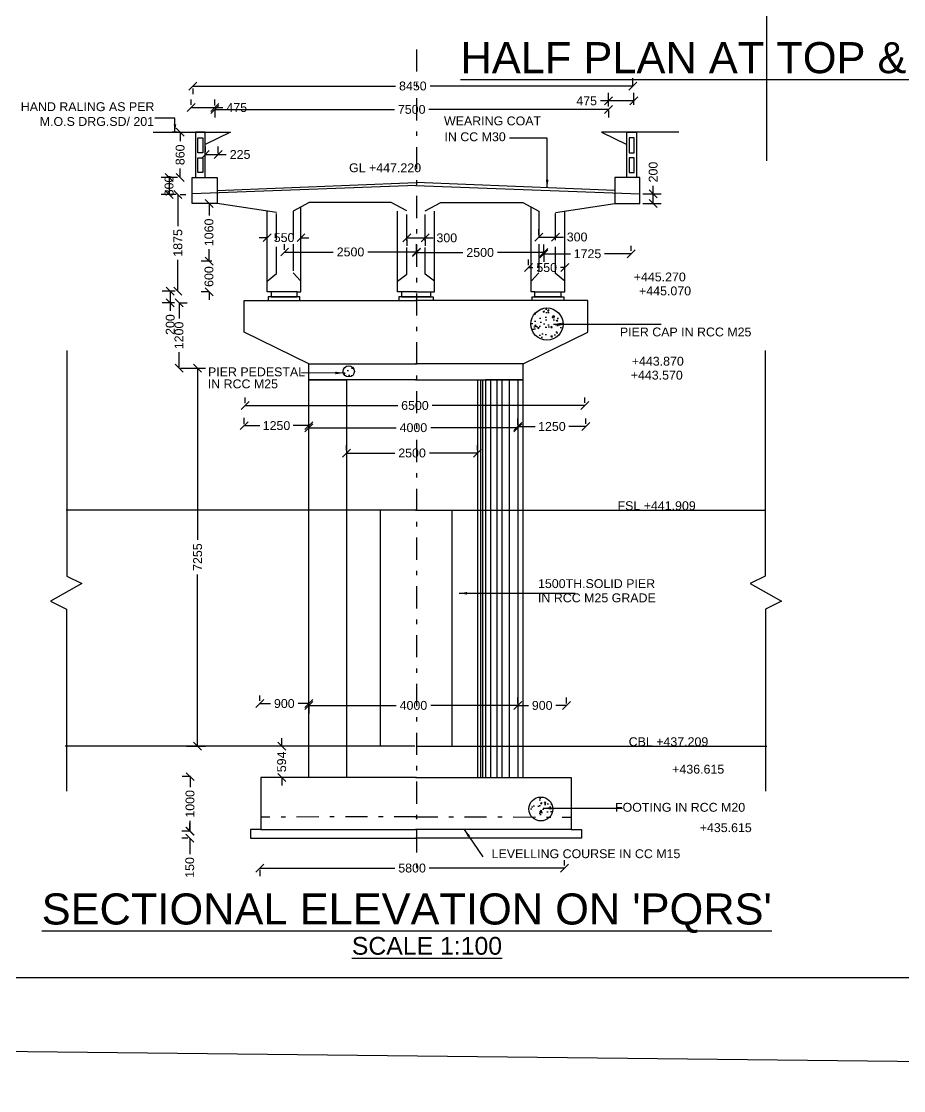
# Model space of a CAD drawing. Header units: metres. Extents: x 244 to 346, y 75 to 149.
# Drawn here: x 264.96 to 284.84, y 75.13 to 99.23 of the extents above; entities that cross this region are included whole.
import ezdxf

# ---------------------------------------------------------------- set-up
doc = ezdxf.new("R2010")
doc.units = ezdxf.units.M
doc.header["$MEASUREMENT"] = 0
doc.linetypes.add('ACAD_ISO02W100', pattern=[15, 12, -3])
doc.linetypes.add('DASHDOT', pattern=[1, 0.5, -0.25, 0, -0.25])
doc.layers.add('DRAWING', color=7, linetype='Continuous')
doc.styles.get("Standard").update_dxf_attribs({"font": 'ARIAL_1.TTF', "height": 0.2})
doc.dimstyles.get("Standard").update_dxf_attribs({"dimtxt": 0.2, "dimasz": 0.18, "dimexe": 0.18, "dimexo": 0.0625, "dimgap": 0.09, "dimtad": 0, "dimdec": 4, "dimzin": 0, "dimdsep": 46, "dimtxsty": 'Standard', "dimblk": 'OBLIQUE', "dimcen": 0.09, "dimclrt": 256, "dimadec": 0, "dimazin": 0, "dimtfac": 1, "dimtdec": 4, "dimtofl": 0, "dimtmove": 0, "dimatfit": 3, "dimfxl": 0, "dimtolj": 1, "dimtzin": 0, "dimarcsym": 0})
picture_1 = doc.add_image_def('image1.jpg', size_in_pixel=(6726, 4650))
pattern_1 = [(50, (0, 0), (0.3586301, -0.03137607), [0.0375, -0.4125]), (355, (0, 0), (-0.06937567, 0.37609607), [0.03, -0.33]), (100.4514, (0.0299, -0.0026), (0.2892547, 0.34471977), [0.0318701, -0.35057106]), (46.1842, (0, 0.1), (0.5336205, -0.0827595), [0.05625, -0.61875]), (96.6356, (0.04447, 0.0931), (0.46733135, 0.4870589), [0.0478051, -0.5258565]), (351.1842, (0, 0.1), (0.467331, 0.4870593), [0.045, -0.495]), (21, (0.05, 0.075), (0.29845353, -0.20130945), [0.0375, -0.4125]), (326, (0.05, 0.075), (0.12165767, 0.362575), [0.03, -0.33]), (71.4514, (0.07487, 0.05822), (0.4201113, 0.16126525), [0.0318701, -0.35057106]), (37.5, (0, 0), (0.00607993, 0.166446927), [0, -0.326, 0, -0.335, 0, -0.33125]), (7.5, (0, 0), (0.13153477, 0.19720586), [0, -0.191, 0, -0.3185, 0, -0.12625]), (327.5, (-0.1115, 0), (0.26691122, -0.011277436), [0, -0.125, 0, -0.39, 0, -0.5175]), (317.5, (-0.1615, 0), (0.29159308, 0.0500525), [0, -0.1625, 0, -0.259, 0, -0.3675])]

# ---------------------------------------------------------------- blocks, each defined once
blk = doc.blocks.new('_Oblique')
at = {"color": 0, "linetype": 'ByBlock', "lineweight": -2}
blk.add_line((-0.5, -0.5), (0.5, 0.5), dxfattribs=at)
blk = doc.blocks.new('*D288')
at = {"layer": 'Defpoints', "color": 0}
for p in [(268.782, 97.289), (269.314, 97.289), (269.314, 97.273)]:
    blk.add_point(p, dxfattribs=at)
at = {"layer": 'DRAWING', "color": 0, "lineweight": -2}
for p, q in [((268.782, 97.351), (268.782, 97.469)), ((269.314, 97.335), (269.314, 97.469)), ((268.782, 97.289), (269.314, 97.289)), ((269.314, 97.289), (269.494, 97.289))]:
    blk.add_line(p, q, dxfattribs=at)
at = {"layer": 'DRAWING', "color": 0, "lineweight": -2, "xscale": 0.18, "yscale": 0.18, "zscale": 0.18, "rotation": 180}
blk.add_blockref('_Oblique', (268.782, 97.289), dxfattribs=at)
at = {"layer": 'DRAWING', "color": 0, "lineweight": -2, "xscale": 0.18, "yscale": 0.18, "zscale": 0.18}
blk.add_blockref('_Oblique', (269.314, 97.289), dxfattribs=at)
at = {"layer": 'DRAWING', "insert": (269.81, 97.289), "char_height": 0.2, "attachment_point": 5}
blk.add_mtext('\\A1;475', dxfattribs=at)
blk = doc.blocks.new('*D289')
at = {"layer": 'Defpoints', "color": 0}
for p in [(269.102, 96.226), (269.393, 96.232), (269.393, 96.192)]:
    blk.add_point(p, dxfattribs=at)
at = {"layer": 'DRAWING', "color": 0, "lineweight": -2}
for p, q in [((269.102, 96.289), (269.102, 96.412)), ((269.393, 96.255), (269.393, 96.412)), ((269.102, 96.232), (269.393, 96.232)), ((269.393, 96.232), (269.573, 96.232))]:
    blk.add_line(p, q, dxfattribs=at)
at = {"layer": 'DRAWING', "color": 0, "lineweight": -2, "xscale": 0.18, "yscale": 0.18, "zscale": 0.18, "rotation": 180}
blk.add_blockref('_Oblique', (269.102, 96.232), dxfattribs=at)
at = {"layer": 'DRAWING', "color": 0, "lineweight": -2, "xscale": 0.18, "yscale": 0.18, "zscale": 0.18}
blk.add_blockref('_Oblique', (269.393, 96.232), dxfattribs=at)
at = {"layer": 'DRAWING', "insert": (269.886, 96.232), "char_height": 0.2, "attachment_point": 5}
blk.add_mtext('\\A1;225', dxfattribs=at)
blk = doc.blocks.new('*D290')
at = {"layer": 'Defpoints', "color": 0}
for p in [(268.822, 97.784), (278.736, 97.776), (278.736, 97.719)]:
    blk.add_point(p, dxfattribs=at)
at = {"layer": 'DRAWING', "color": 0, "lineweight": -2}
for p, q in [((278.736, 97.782), (278.736, 97.956)), ((268.822, 97.776), (273.39, 97.776)), ((268.822, 97.722), (268.822, 97.596)), ((278.736, 97.776), (274.167, 97.776))]:
    blk.add_line(p, q, dxfattribs=at)
at = {"layer": 'DRAWING', "color": 0, "lineweight": -2, "xscale": 0.18, "yscale": 0.18, "zscale": 0.18, "rotation": 180}
blk.add_blockref('_Oblique', (268.822, 97.776), dxfattribs=at)
at = {"layer": 'DRAWING', "color": 0, "lineweight": -2, "xscale": 0.18, "yscale": 0.18, "zscale": 0.18}
blk.add_blockref('_Oblique', (278.736, 97.776), dxfattribs=at)
at = {"layer": 'DRAWING', "insert": (273.779, 97.776), "char_height": 0.2, "attachment_point": 5}
blk.add_mtext('\\A1;8450', dxfattribs=at)
blk = doc.blocks.new('*D291')
at = {"layer": 'Defpoints', "color": 0}
for p in [(269.314, 97.289), (278.192, 97.284), (278.192, 97.248)]:
    blk.add_point(p, dxfattribs=at)
at = {"layer": 'DRAWING', "color": 0, "lineweight": -2}
for p, q in [((269.314, 97.248), (273.365, 97.248)), ((269.314, 97.226), (269.314, 97.068)), ((278.192, 97.248), (274.14, 97.248)), ((278.192, 97.222), (278.192, 97.068))]:
    blk.add_line(p, q, dxfattribs=at)
at = {"layer": 'DRAWING', "color": 0, "lineweight": -2, "xscale": 0.18, "yscale": 0.18, "zscale": 0.18, "rotation": 180}
blk.add_blockref('_Oblique', (269.314, 97.248), dxfattribs=at)
at = {"layer": 'DRAWING', "color": 0, "lineweight": -2, "xscale": 0.18, "yscale": 0.18, "zscale": 0.18}
blk.add_blockref('_Oblique', (278.192, 97.248), dxfattribs=at)
at = {"layer": 'DRAWING', "insert": (273.753, 97.248), "char_height": 0.2, "attachment_point": 5}
blk.add_mtext('\\A1;7500', dxfattribs=at)
blk = doc.blocks.new('*D292')
at = {"layer": 'Defpoints', "color": 0}
for p in [(278.192, 97.44), (278.192, 97.248), (278.756, 97.287)]:
    blk.add_point(p, dxfattribs=at)
at = {"layer": 'DRAWING', "color": 0, "lineweight": -2}
for p, q in [((278.192, 97.311), (278.192, 97.62)), ((278.756, 97.35), (278.756, 97.62)), ((278.192, 97.44), (278.012, 97.44)), ((278.756, 97.44), (278.192, 97.44))]:
    blk.add_line(p, q, dxfattribs=at)
at = {"layer": 'DRAWING', "color": 0, "lineweight": -2, "xscale": 0.18, "yscale": 0.18, "zscale": 0.18, "rotation": 180}
blk.add_blockref('_Oblique', (278.192, 97.44), dxfattribs=at)
at = {"layer": 'DRAWING', "color": 0, "lineweight": -2, "xscale": 0.18, "yscale": 0.18, "zscale": 0.18}
blk.add_blockref('_Oblique', (278.756, 97.44), dxfattribs=at)
at = {"layer": 'DRAWING', "insert": (277.696, 97.44), "char_height": 0.2, "attachment_point": 5}
blk.add_mtext('\\A1;475', dxfattribs=at)
blk = doc.blocks.new('*D293')
at = {"layer": 'Defpoints', "color": 0}
for p in [(278.897, 95.344), (279.196, 95.344), (278.897, 95.131)]:
    blk.add_point(p, dxfattribs=at)
at = {"layer": 'DRAWING', "color": 0, "lineweight": -2}
for p, q in [((279.196, 95.344), (279.196, 95.524)), ((278.959, 95.344), (279.376, 95.344)), ((279.196, 95.131), (279.196, 95.344)), ((278.959, 95.131), (279.376, 95.131))]:
    blk.add_line(p, q, dxfattribs=at)
at = {"layer": 'DRAWING', "color": 0, "lineweight": -2, "xscale": 0.18, "yscale": 0.18, "zscale": 0.18}
for p, rotation in [((279.196, 95.344), 90), ((279.196, 95.131), 270)]:
    blk.add_blockref('_Oblique', p, dxfattribs=dict(at, rotation=rotation))
at = {"layer": 'DRAWING', "insert": (279.196, 95.837), "char_height": 0.2, "attachment_point": 5, "rotation": 90}
blk.add_mtext('\\A1;200', dxfattribs=at)
blk = doc.blocks.new('*D294')
at = {"layer": 'Defpoints', "color": 0}
for p in [(276.615, 94.36), (276.991, 94.372), (276.991, 94.36)]:
    blk.add_point(p, dxfattribs=at)
at = {"layer": 'DRAWING', "color": 0, "lineweight": -2}
for p, q in [((276.615, 94.422), (276.615, 94.552)), ((276.991, 94.422), (276.991, 94.552)), ((276.615, 94.372), (276.991, 94.372)), ((276.991, 94.372), (277.171, 94.372))]:
    blk.add_line(p, q, dxfattribs=at)
at = {"layer": 'DRAWING', "color": 0, "lineweight": -2, "xscale": 0.18, "yscale": 0.18, "zscale": 0.18, "rotation": 180}
blk.add_blockref('_Oblique', (276.615, 94.372), dxfattribs=at)
at = {"layer": 'DRAWING', "color": 0, "lineweight": -2, "xscale": 0.18, "yscale": 0.18, "zscale": 0.18}
blk.add_blockref('_Oblique', (276.991, 94.372), dxfattribs=at)
at = {"layer": 'DRAWING', "insert": (277.481, 94.372), "char_height": 0.2, "attachment_point": 5}
blk.add_mtext('\\A1;300', dxfattribs=at)
blk = doc.blocks.new('*D295')
at = {"layer": 'Defpoints', "color": 0}
for p in [(276.734, 94.036), (278.697, 93.995), (278.697, 93.995)]:
    blk.add_point(p, dxfattribs=at)
at = {"layer": 'DRAWING', "color": 0, "lineweight": -2}
for p, q in [((276.734, 93.995), (277.335, 93.995)), ((278.697, 93.995), (278.095, 93.995)), ((278.697, 94.058), (278.697, 94.175)), ((276.734, 93.973), (276.734, 93.815))]:
    blk.add_line(p, q, dxfattribs=at)
at = {"layer": 'DRAWING', "color": 0, "lineweight": -2, "xscale": 0.18, "yscale": 0.18, "zscale": 0.18, "rotation": 180}
blk.add_blockref('_Oblique', (276.734, 93.995), dxfattribs=at)
at = {"layer": 'DRAWING', "color": 0, "lineweight": -2, "xscale": 0.18, "yscale": 0.18, "zscale": 0.18}
blk.add_blockref('_Oblique', (278.697, 93.995), dxfattribs=at)
at = {"layer": 'DRAWING', "insert": (277.715, 93.995), "char_height": 0.2, "attachment_point": 5}
blk.add_mtext('\\A1;1725', dxfattribs=at)
blk = doc.blocks.new('*D296')
at = {"layer": 'Defpoints', "color": 0}
for p in [(276.385, 93.679), (277.205, 93.683), (277.205, 93.679)]:
    blk.add_point(p, dxfattribs=at)
at = {"layer": 'DRAWING', "color": 0, "lineweight": -2}
for p, q in [((276.385, 93.742), (276.385, 93.863)), ((277.205, 93.742), (277.205, 93.863)), ((276.385, 93.683), (276.485, 93.683)), ((277.205, 93.683), (277.106, 93.683))]:
    blk.add_line(p, q, dxfattribs=at)
at = {"layer": 'DRAWING', "color": 0, "lineweight": -2, "xscale": 0.18, "yscale": 0.18, "zscale": 0.18, "rotation": 180}
blk.add_blockref('_Oblique', (276.385, 93.683), dxfattribs=at)
at = {"layer": 'DRAWING', "color": 0, "lineweight": -2, "xscale": 0.18, "yscale": 0.18, "zscale": 0.18}
blk.add_blockref('_Oblique', (277.205, 93.683), dxfattribs=at)
at = {"layer": 'DRAWING', "insert": (276.795, 93.683), "char_height": 0.2, "attachment_point": 5}
blk.add_mtext('\\A1;550', dxfattribs=at)
blk = doc.blocks.new('*D297')
at = {"layer": 'Defpoints', "color": 0}
for p in [(273.858, 94.024), (273.858, 93.973), (276.734, 93.973)]:
    blk.add_point(p, dxfattribs=at)
at = {"layer": 'DRAWING', "color": 0, "lineweight": -2}
for p, q in [((273.858, 94.036), (273.858, 94.204)), ((273.858, 94.024), (274.906, 94.024)), ((276.734, 94.024), (275.686, 94.024)), ((276.734, 94.036), (276.734, 94.204))]:
    blk.add_line(p, q, dxfattribs=at)
at = {"layer": 'DRAWING', "color": 0, "lineweight": -2, "xscale": 0.18, "yscale": 0.18, "zscale": 0.18, "rotation": 180}
blk.add_blockref('_Oblique', (273.858, 94.024), dxfattribs=at)
at = {"layer": 'DRAWING', "color": 0, "lineweight": -2, "xscale": 0.18, "yscale": 0.18, "zscale": 0.18}
blk.add_blockref('_Oblique', (276.734, 94.024), dxfattribs=at)
at = {"layer": 'DRAWING', "insert": (275.296, 94.024), "char_height": 0.2, "attachment_point": 5}
blk.add_mtext('\\A1;2500', dxfattribs=at)
blk = doc.blocks.new('*D298')
at = {"layer": 'Defpoints', "color": 0}
for p in [(273.647, 94.378), (274.054, 94.378), (274.054, 94.353)]:
    blk.add_point(p, dxfattribs=at)
at = {"layer": 'DRAWING', "color": 0, "lineweight": -2}
for p, q in [((273.647, 94.353), (274.054, 94.353)), ((273.647, 94.316), (273.647, 94.173)), ((274.054, 94.353), (274.234, 94.353)), ((274.054, 94.316), (274.054, 94.173))]:
    blk.add_line(p, q, dxfattribs=at)
at = {"layer": 'DRAWING', "color": 0, "lineweight": -2, "xscale": 0.18, "yscale": 0.18, "zscale": 0.18, "rotation": 180}
blk.add_blockref('_Oblique', (273.647, 94.353), dxfattribs=at)
at = {"layer": 'DRAWING', "color": 0, "lineweight": -2, "xscale": 0.18, "yscale": 0.18, "zscale": 0.18}
blk.add_blockref('_Oblique', (274.054, 94.353), dxfattribs=at)
at = {"layer": 'DRAWING', "insert": (274.544, 94.353), "char_height": 0.2, "attachment_point": 5}
blk.add_mtext('\\A1;300', dxfattribs=at)
blk = doc.blocks.new('*D299')
at = {"layer": 'Defpoints', "color": 0}
for p in [(270.89, 94.035), (270.89, 94.024), (273.858, 94.024)]:
    blk.add_point(p, dxfattribs=at)
at = {"layer": 'DRAWING', "color": 0, "lineweight": -2}
for p, q in [((270.89, 94.087), (270.89, 94.215)), ((270.89, 94.035), (271.984, 94.035)), ((273.858, 94.035), (272.764, 94.035)), ((273.858, 94.087), (273.858, 94.215))]:
    blk.add_line(p, q, dxfattribs=at)
at = {"layer": 'DRAWING', "color": 0, "lineweight": -2, "xscale": 0.18, "yscale": 0.18, "zscale": 0.18, "rotation": 180}
blk.add_blockref('_Oblique', (270.89, 94.035), dxfattribs=at)
at = {"layer": 'DRAWING', "color": 0, "lineweight": -2, "xscale": 0.18, "yscale": 0.18, "zscale": 0.18}
blk.add_blockref('_Oblique', (273.858, 94.035), dxfattribs=at)
at = {"layer": 'DRAWING', "insert": (272.374, 94.035), "char_height": 0.2, "attachment_point": 5}
blk.add_mtext('\\A1;2500', dxfattribs=at)
blk = doc.blocks.new('*D300')
at = {"layer": 'Defpoints', "color": 0}
for p in [(270.495, 94.26), (271.258, 94.358), (271.258, 94.26)]:
    blk.add_point(p, dxfattribs=at)
at = {"layer": 'DRAWING', "color": 0, "lineweight": -2}
for p, q in [((270.495, 94.323), (270.495, 94.538)), ((271.258, 94.323), (271.258, 94.538)), ((270.495, 94.358), (270.315, 94.358)), ((271.258, 94.358), (271.438, 94.358))]:
    blk.add_line(p, q, dxfattribs=at)
at = {"layer": 'DRAWING', "color": 0, "lineweight": -2, "xscale": 0.18, "yscale": 0.18, "zscale": 0.18}
blk.add_blockref('_Oblique', (270.495, 94.358), dxfattribs=at)
at = {"layer": 'DRAWING', "color": 0, "lineweight": -2, "xscale": 0.18, "yscale": 0.18, "zscale": 0.18, "rotation": 180}
blk.add_blockref('_Oblique', (271.258, 94.358), dxfattribs=at)
at = {"layer": 'DRAWING', "insert": (270.877, 94.358), "char_height": 0.2, "attachment_point": 5}
blk.add_mtext('\\A1;550', dxfattribs=at)
blk = doc.blocks.new('*D301')
at = {"layer": 'Defpoints', "color": 0}
for p in [(269.185, 93.826), (269.314, 93.826), (269.252, 93.136)]:
    blk.add_point(p, dxfattribs=at)
at = {"layer": 'DRAWING', "color": 0, "lineweight": -2}
for p, q in [((269.185, 93.826), (269.185, 94.006)), ((269.251, 93.826), (269.005, 93.826)), ((269.189, 93.136), (269.005, 93.136)), ((269.185, 93.136), (269.185, 92.956))]:
    blk.add_line(p, q, dxfattribs=at)
at = {"layer": 'DRAWING', "color": 0, "lineweight": -2, "xscale": 0.18, "yscale": 0.18, "zscale": 0.18}
for p, rotation in [((269.185, 93.826), 270), ((269.185, 93.136), 90)]:
    blk.add_blockref('_Oblique', p, dxfattribs=dict(at, rotation=rotation))
at = {"layer": 'DRAWING', "insert": (269.185, 93.481), "char_height": 0.2, "attachment_point": 5, "rotation": 90}
blk.add_mtext('\\A1;600', dxfattribs=at)
blk = doc.blocks.new('*D302')
at = {"layer": 'Defpoints', "color": 0}
for p in [(269.185, 95.131), (269.241, 95.131), (269.185, 93.826)]:
    blk.add_point(p, dxfattribs=at)
at = {"layer": 'DRAWING', "color": 0, "lineweight": -2}
for p, q in [((269.179, 95.131), (269.005, 95.131)), ((269.185, 95.131), (269.185, 94.857)), ((269.185, 93.826), (269.185, 94.099)), ((269.122, 93.826), (269.005, 93.826))]:
    blk.add_line(p, q, dxfattribs=at)
at = {"layer": 'DRAWING', "color": 0, "lineweight": -2, "xscale": 0.18, "yscale": 0.18, "zscale": 0.18}
for p, rotation in [((269.185, 95.131), 90), ((269.185, 93.826), 270)]:
    blk.add_blockref('_Oblique', p, dxfattribs=dict(at, rotation=rotation))
at = {"layer": 'DRAWING', "insert": (269.185, 94.478), "char_height": 0.2, "attachment_point": 5, "rotation": 90}
blk.add_mtext('\\A1;1060', dxfattribs=at)
blk = doc.blocks.new('*D303')
at = {"layer": 'Defpoints', "color": 0}
for p in [(268.534, 96.734), (268.534, 96.734), (268.534, 95.716)]:
    blk.add_point(p, dxfattribs=at)
at = {"layer": 'DRAWING', "color": 0, "lineweight": -2}
for p, q in [((268.471, 96.734), (268.354, 96.734)), ((268.534, 96.734), (268.534, 96.536)), ((268.534, 95.716), (268.534, 95.914)), ((268.471, 95.716), (268.354, 95.716))]:
    blk.add_line(p, q, dxfattribs=at)
at = {"layer": 'DRAWING', "color": 0, "lineweight": -2, "xscale": 0.18, "yscale": 0.18, "zscale": 0.18}
for p, rotation in [((268.534, 96.734), 90), ((268.534, 95.716), 270)]:
    blk.add_blockref('_Oblique', p, dxfattribs=dict(at, rotation=rotation))
at = {"layer": 'DRAWING', "insert": (268.534, 96.225), "char_height": 0.2, "attachment_point": 5, "rotation": 90}
blk.add_mtext('\\A1;860', dxfattribs=at)
blk = doc.blocks.new('*D304')
at = {"layer": 'Defpoints', "color": 0}
for p in [(268.534, 95.716), (268.285, 95.331), (268.507, 95.331)]:
    blk.add_point(p, dxfattribs=at)
at = {"layer": 'DRAWING', "color": 0, "lineweight": -2}
for p, q in [((268.471, 95.716), (268.105, 95.716)), ((268.285, 95.716), (268.285, 95.331)), ((268.445, 95.331), (268.105, 95.331))]:
    blk.add_line(p, q, dxfattribs=at)
at = {"layer": 'DRAWING', "color": 0, "lineweight": -2, "xscale": 0.18, "yscale": 0.18, "zscale": 0.18}
for p, rotation in [((268.285, 95.716), 90), ((268.285, 95.331), 270)]:
    blk.add_blockref('_Oblique', p, dxfattribs=dict(at, rotation=rotation))
at = {"layer": 'DRAWING', "insert": (268.285, 95.523), "char_height": 0.2, "attachment_point": 5, "rotation": 90}
blk.add_mtext('\\A1;300', dxfattribs=at)
blk = doc.blocks.new('*D305')
at = {"layer": 'Defpoints', "color": 0}
for p in [(268.475, 95.331), (268.483, 93.15), (268.483, 93.15)]:
    blk.add_point(p, dxfattribs=at)
at = {"layer": 'DRAWING', "color": 0, "lineweight": -2}
for p, q in [((268.483, 95.331), (268.483, 94.62)), ((268.537, 95.331), (268.663, 95.331)), ((268.483, 93.15), (268.483, 93.86)), ((268.42, 93.15), (268.303, 93.15))]:
    blk.add_line(p, q, dxfattribs=at)
at = {"layer": 'DRAWING', "color": 0, "lineweight": -2, "xscale": 0.18, "yscale": 0.18, "zscale": 0.18}
for p, rotation in [((268.483, 95.331), 90), ((268.483, 93.15), 270)]:
    blk.add_blockref('_Oblique', p, dxfattribs=dict(at, rotation=rotation))
at = {"layer": 'DRAWING', "insert": (268.483, 94.24), "char_height": 0.2, "attachment_point": 5, "rotation": 90}
blk.add_mtext('\\A1;1875', dxfattribs=at)
blk = doc.blocks.new('*D306')
at = {"layer": 'Defpoints', "color": 0}
for p in [(268.483, 93.15), (268.311, 92.891), (268.467, 92.891)]:
    blk.add_point(p, dxfattribs=at)
at = {"layer": 'DRAWING', "color": 0, "lineweight": -2}
for p, q in [((268.42, 93.15), (268.131, 93.15)), ((268.311, 93.15), (268.311, 92.891)), ((268.405, 92.891), (268.131, 92.891)), ((268.311, 92.891), (268.311, 92.711))]:
    blk.add_line(p, q, dxfattribs=at)
at = {"layer": 'DRAWING', "color": 0, "lineweight": -2, "xscale": 0.18, "yscale": 0.18, "zscale": 0.18}
for p, rotation in [((268.311, 93.15), 90), ((268.311, 92.891), 270)]:
    blk.add_blockref('_Oblique', p, dxfattribs=dict(at, rotation=rotation))
at = {"layer": 'DRAWING', "insert": (268.311, 92.399), "char_height": 0.2, "attachment_point": 5, "rotation": 90}
blk.add_mtext('\\A1;200', dxfattribs=at)
blk = doc.blocks.new('*D307')
at = {"layer": 'Defpoints', "color": 0}
for p in [(268.467, 92.891), (268.476, 91.419), (268.509, 91.419)]:
    blk.add_point(p, dxfattribs=at)
at = {"layer": 'DRAWING', "color": 0, "lineweight": -2}
for p, q in [((268.509, 92.891), (268.509, 92.534)), ((268.53, 92.891), (268.689, 92.891)), ((268.509, 91.419), (268.509, 91.776)), ((268.539, 91.419), (268.689, 91.419))]:
    blk.add_line(p, q, dxfattribs=at)
at = {"layer": 'DRAWING', "color": 0, "lineweight": -2, "xscale": 0.18, "yscale": 0.18, "zscale": 0.18}
for p, rotation in [((268.509, 92.891), 90), ((268.509, 91.419), 270)]:
    blk.add_blockref('_Oblique', p, dxfattribs=dict(at, rotation=rotation))
at = {"layer": 'DRAWING', "insert": (268.509, 92.155), "char_height": 0.2, "attachment_point": 5, "rotation": 90}
blk.add_mtext('\\A1;1200', dxfattribs=at)
blk = doc.blocks.new('*D308')
at = {"layer": 'Defpoints', "color": 0}
for p in [(269.997, 90.566), (277.655, 90.575), (277.655, 90.575)]:
    blk.add_point(p, dxfattribs=at)
at = {"layer": 'DRAWING', "color": 0, "lineweight": -2}
for p, q in [((269.997, 90.629), (269.997, 90.755)), ((277.655, 90.638), (277.655, 90.755)), ((269.997, 90.575), (273.437, 90.575)), ((277.655, 90.575), (274.215, 90.575))]:
    blk.add_line(p, q, dxfattribs=at)
at = {"layer": 'DRAWING', "color": 0, "lineweight": -2, "xscale": 0.18, "yscale": 0.18, "zscale": 0.18, "rotation": 180}
blk.add_blockref('_Oblique', (269.997, 90.575), dxfattribs=at)
at = {"layer": 'DRAWING', "color": 0, "lineweight": -2, "xscale": 0.18, "yscale": 0.18, "zscale": 0.18}
blk.add_blockref('_Oblique', (277.655, 90.575), dxfattribs=at)
at = {"layer": 'DRAWING', "insert": (273.826, 90.575), "char_height": 0.2, "attachment_point": 5}
blk.add_mtext('\\A1;6500', dxfattribs=at)
blk = doc.blocks.new('*D309')
at = {"layer": 'Defpoints', "color": 0}
for p in [(276.147, 90.075), (277.679, 90.102), (277.679, 90.102)]:
    blk.add_point(p, dxfattribs=at)
at = {"layer": 'DRAWING', "color": 0, "lineweight": -2}
for p, q in [((276.147, 90.137), (276.147, 90.282)), ((277.679, 90.165), (277.679, 90.282)), ((276.147, 90.102), (276.534, 90.102)), ((277.679, 90.102), (277.292, 90.102))]:
    blk.add_line(p, q, dxfattribs=at)
at = {"layer": 'DRAWING', "color": 0, "lineweight": -2, "xscale": 0.18, "yscale": 0.18, "zscale": 0.18, "rotation": 180}
blk.add_blockref('_Oblique', (276.147, 90.102), dxfattribs=at)
at = {"layer": 'DRAWING', "color": 0, "lineweight": -2, "xscale": 0.18, "yscale": 0.18, "zscale": 0.18}
blk.add_blockref('_Oblique', (277.679, 90.102), dxfattribs=at)
at = {"layer": 'DRAWING', "insert": (276.913, 90.102), "char_height": 0.2, "attachment_point": 5}
blk.add_mtext('\\A1;1250', dxfattribs=at)
blk = doc.blocks.new('*D310')
at = {"layer": 'Defpoints', "color": 0}
for p in [(271.437, 90.075), (271.437, 90.075), (276.147, 90.075)]:
    blk.add_point(p, dxfattribs=at)
at = {"layer": 'DRAWING', "color": 0, "lineweight": -2}
for p, q in [((271.437, 90.137), (271.437, 90.255)), ((276.147, 90.137), (276.147, 90.255)), ((271.437, 90.075), (273.4, 90.075)), ((276.147, 90.075), (274.184, 90.075))]:
    blk.add_line(p, q, dxfattribs=at)
at = {"layer": 'DRAWING', "color": 0, "lineweight": -2, "xscale": 0.18, "yscale": 0.18, "zscale": 0.18, "rotation": 180}
blk.add_blockref('_Oblique', (271.437, 90.075), dxfattribs=at)
at = {"layer": 'DRAWING', "color": 0, "lineweight": -2, "xscale": 0.18, "yscale": 0.18, "zscale": 0.18}
blk.add_blockref('_Oblique', (276.147, 90.075), dxfattribs=at)
at = {"layer": 'DRAWING', "insert": (273.792, 90.075), "char_height": 0.2, "attachment_point": 5}
blk.add_mtext('\\A1;4000', dxfattribs=at)
blk = doc.blocks.new('*D311')
at = {"layer": 'Defpoints', "color": 0}
for p in [(272.286, 89.504), (275.237, 89.504), (275.237, 89.504)]:
    blk.add_point(p, dxfattribs=at)
at = {"layer": 'DRAWING', "color": 0, "lineweight": -2}
for p, q in [((272.286, 89.566), (272.286, 89.684)), ((275.237, 89.566), (275.237, 89.684)), ((272.286, 89.504), (273.371, 89.504)), ((275.237, 89.504), (274.151, 89.504))]:
    blk.add_line(p, q, dxfattribs=at)
at = {"layer": 'DRAWING', "color": 0, "lineweight": -2, "xscale": 0.18, "yscale": 0.18, "zscale": 0.18, "rotation": 180}
blk.add_blockref('_Oblique', (272.286, 89.504), dxfattribs=at)
at = {"layer": 'DRAWING', "color": 0, "lineweight": -2, "xscale": 0.18, "yscale": 0.18, "zscale": 0.18}
blk.add_blockref('_Oblique', (275.237, 89.504), dxfattribs=at)
at = {"layer": 'DRAWING', "insert": (273.761, 89.504), "char_height": 0.2, "attachment_point": 5}
blk.add_mtext('\\A1;2500', dxfattribs=at)
blk = doc.blocks.new('*D312')
at = {"layer": 'Defpoints', "color": 0}
for p in [(269.975, 90.121), (269.975, 90.094), (271.437, 90.075)]:
    blk.add_point(p, dxfattribs=at)
at = {"layer": 'DRAWING', "color": 0, "lineweight": -2}
for p, q in [((269.975, 90.157), (269.975, 90.301)), ((271.437, 90.137), (271.437, 90.301)), ((269.975, 90.121), (270.327, 90.121)), ((271.437, 90.121), (271.085, 90.121))]:
    blk.add_line(p, q, dxfattribs=at)
at = {"layer": 'DRAWING', "color": 0, "lineweight": -2, "xscale": 0.18, "yscale": 0.18, "zscale": 0.18, "rotation": 180}
blk.add_blockref('_Oblique', (269.975, 90.121), dxfattribs=at)
at = {"layer": 'DRAWING', "color": 0, "lineweight": -2, "xscale": 0.18, "yscale": 0.18, "zscale": 0.18}
blk.add_blockref('_Oblique', (271.437, 90.121), dxfattribs=at)
at = {"layer": 'DRAWING', "insert": (270.706, 90.121), "char_height": 0.2, "attachment_point": 5}
blk.add_mtext('\\A1;1250', dxfattribs=at)
blk = doc.blocks.new('*D313')
at = {"layer": 'Defpoints', "color": 0}
for p in [(268.509, 91.419), (268.618, 82.898), (268.929, 82.898)]:
    blk.add_point(p, dxfattribs=at)
at = {"layer": 'DRAWING', "color": 0, "lineweight": -2}
for p, q in [((268.571, 91.419), (269.109, 91.419)), ((268.929, 91.419), (268.929, 87.547)), ((268.929, 82.898), (268.929, 86.77)), ((268.68, 82.898), (269.109, 82.898))]:
    blk.add_line(p, q, dxfattribs=at)
at = {"layer": 'DRAWING', "color": 0, "lineweight": -2, "xscale": 0.18, "yscale": 0.18, "zscale": 0.18}
for p, rotation in [((268.929, 91.419), 90), ((268.929, 82.898), 270)]:
    blk.add_blockref('_Oblique', p, dxfattribs=dict(at, rotation=rotation))
at = {"layer": 'DRAWING', "insert": (268.929, 87.158), "char_height": 0.2, "attachment_point": 5, "rotation": 90}
blk.add_mtext('\\A1;7255', dxfattribs=at)
blk = doc.blocks.new('*D314')
at = {"layer": 'Defpoints', "color": 0}
for p in [(270.328, 83.857), (271.437, 83.857), (271.437, 83.857)]:
    blk.add_point(p, dxfattribs=at)
at = {"layer": 'DRAWING', "color": 0, "lineweight": -2}
for p, q in [((270.328, 83.919), (270.328, 84.037)), ((271.437, 83.919), (271.437, 84.037)), ((270.328, 83.857), (270.572, 83.857)), ((271.437, 83.857), (271.193, 83.857))]:
    blk.add_line(p, q, dxfattribs=at)
at = {"layer": 'DRAWING', "color": 0, "lineweight": -2, "xscale": 0.18, "yscale": 0.18, "zscale": 0.18, "rotation": 180}
blk.add_blockref('_Oblique', (270.328, 83.857), dxfattribs=at)
at = {"layer": 'DRAWING', "color": 0, "lineweight": -2, "xscale": 0.18, "yscale": 0.18, "zscale": 0.18}
blk.add_blockref('_Oblique', (271.437, 83.857), dxfattribs=at)
at = {"layer": 'DRAWING', "insert": (270.882, 83.857), "char_height": 0.2, "attachment_point": 5}
blk.add_mtext('\\A1;900', dxfattribs=at)
blk = doc.blocks.new('*D315')
at = {"layer": 'Defpoints', "color": 0}
for p in [(271.437, 83.857), (276.147, 83.857), (276.147, 83.815)]:
    blk.add_point(p, dxfattribs=at)
at = {"layer": 'DRAWING', "color": 0, "lineweight": -2}
for p, q in [((271.437, 83.815), (273.4, 83.815)), ((271.437, 83.794), (271.437, 83.635)), ((276.147, 83.815), (274.184, 83.815)), ((276.147, 83.794), (276.147, 83.635))]:
    blk.add_line(p, q, dxfattribs=at)
at = {"layer": 'DRAWING', "color": 0, "lineweight": -2, "xscale": 0.18, "yscale": 0.18, "zscale": 0.18, "rotation": 180}
blk.add_blockref('_Oblique', (271.437, 83.815), dxfattribs=at)
at = {"layer": 'DRAWING', "color": 0, "lineweight": -2, "xscale": 0.18, "yscale": 0.18, "zscale": 0.18}
blk.add_blockref('_Oblique', (276.147, 83.815), dxfattribs=at)
at = {"layer": 'DRAWING', "insert": (273.792, 83.815), "char_height": 0.2, "attachment_point": 5}
blk.add_mtext('\\A1;4000', dxfattribs=at)
blk = doc.blocks.new('*D316')
at = {"layer": 'Defpoints', "color": 0}
for p in [(276.147, 83.794), (277.24, 83.815), (277.24, 83.799)]:
    blk.add_point(p, dxfattribs=at)
at = {"layer": 'DRAWING', "color": 0, "lineweight": -2}
for p, q in [((276.147, 83.857), (276.147, 83.995)), ((277.24, 83.861), (277.24, 83.995)), ((276.147, 83.815), (276.383, 83.815)), ((277.24, 83.815), (277.004, 83.815))]:
    blk.add_line(p, q, dxfattribs=at)
at = {"layer": 'DRAWING', "color": 0, "lineweight": -2, "xscale": 0.18, "yscale": 0.18, "zscale": 0.18, "rotation": 180}
blk.add_blockref('_Oblique', (276.147, 83.815), dxfattribs=at)
at = {"layer": 'DRAWING', "color": 0, "lineweight": -2, "xscale": 0.18, "yscale": 0.18, "zscale": 0.18}
blk.add_blockref('_Oblique', (277.24, 83.815), dxfattribs=at)
at = {"layer": 'DRAWING', "insert": (276.694, 83.815), "char_height": 0.2, "attachment_point": 5}
blk.add_mtext('\\A1;900', dxfattribs=at)
blk = doc.blocks.new('*D317')
at = {"layer": 'Defpoints', "color": 0}
for p in [(270.823, 82.898), (270.823, 82.898), (270.823, 82.19)]:
    blk.add_point(p, dxfattribs=at)
at = {"layer": 'DRAWING', "color": 0, "lineweight": -2}
for p, q in [((270.823, 82.898), (270.823, 83.078)), ((270.761, 82.898), (270.643, 82.898)), ((270.761, 82.19), (270.643, 82.19)), ((270.823, 82.19), (270.823, 82.01))]:
    blk.add_line(p, q, dxfattribs=at)
at = {"layer": 'DRAWING', "color": 0, "lineweight": -2, "xscale": 0.18, "yscale": 0.18, "zscale": 0.18}
for p, rotation in [((270.823, 82.898), 270), ((270.823, 82.19), 90)]:
    blk.add_blockref('_Oblique', p, dxfattribs=dict(at, rotation=rotation))
at = {"layer": 'DRAWING', "insert": (270.823, 82.544), "char_height": 0.2, "attachment_point": 5, "rotation": 90}
blk.add_mtext('\\A1;594', dxfattribs=at)
blk = doc.blocks.new('*D318')
at = {"layer": 'Defpoints', "color": 0}
for p in [(268.833, 82.21), (268.757, 80.984), (268.833, 80.984)]:
    blk.add_point(p, dxfattribs=at)
at = {"layer": 'DRAWING', "color": 0, "lineweight": -2}
for p, q in [((268.77, 82.21), (268.577, 82.21)), ((268.757, 82.21), (268.757, 81.976)), ((268.757, 80.984), (268.757, 81.218)), ((268.77, 80.984), (268.577, 80.984))]:
    blk.add_line(p, q, dxfattribs=at)
at = {"layer": 'DRAWING', "color": 0, "lineweight": -2, "xscale": 0.18, "yscale": 0.18, "zscale": 0.18}
for p, rotation in [((268.757, 82.21), 90), ((268.757, 80.984), 270)]:
    blk.add_blockref('_Oblique', p, dxfattribs=dict(at, rotation=rotation))
at = {"layer": 'DRAWING', "insert": (268.757, 81.597), "char_height": 0.2, "attachment_point": 5, "rotation": 90}
blk.add_mtext('\\A1;1000', dxfattribs=at)
blk = doc.blocks.new('*D319')
at = {"layer": 'Defpoints', "color": 0}
for p in [(268.757, 80.984), (268.751, 80.824), (268.772, 80.824)]:
    blk.add_point(p, dxfattribs=at)
at = {"layer": 'DRAWING', "color": 0, "lineweight": -2}
for p, q in [((268.694, 80.984), (268.571, 80.984)), ((268.751, 80.984), (268.751, 81.164)), ((268.709, 80.824), (268.571, 80.824)), ((268.751, 80.824), (268.751, 80.464))]:
    blk.add_line(p, q, dxfattribs=at)
at = {"layer": 'DRAWING', "color": 0, "lineweight": -2, "xscale": 0.18, "yscale": 0.18, "zscale": 0.18}
for p, rotation in [((268.751, 80.984), 270), ((268.751, 80.824), 90)]:
    blk.add_blockref('_Oblique', p, dxfattribs=dict(at, rotation=rotation))
at = {"layer": 'DRAWING', "insert": (268.751, 80.163), "char_height": 0.2, "attachment_point": 5, "rotation": 90}
blk.add_mtext('\\A1;150', dxfattribs=at)
blk = doc.blocks.new('*D320')
at = {"layer": 'Defpoints', "color": 0}
for p in [(270.329, 80.175), (277.195, 80.149), (277.195, 80.149)]:
    blk.add_point(p, dxfattribs=at)
at = {"layer": 'DRAWING', "color": 0, "lineweight": -2}
for p, q in [((277.195, 80.211), (277.195, 80.329)), ((270.329, 80.149), (273.374, 80.149)), ((270.329, 80.113), (270.329, 79.969)), ((277.195, 80.149), (274.15, 80.149))]:
    blk.add_line(p, q, dxfattribs=at)
at = {"layer": 'DRAWING', "color": 0, "lineweight": -2, "xscale": 0.18, "yscale": 0.18, "zscale": 0.18, "rotation": 180}
blk.add_blockref('_Oblique', (270.329, 80.149), dxfattribs=at)
at = {"layer": 'DRAWING', "color": 0, "lineweight": -2, "xscale": 0.18, "yscale": 0.18, "zscale": 0.18}
blk.add_blockref('_Oblique', (277.195, 80.149), dxfattribs=at)
at = {"layer": 'DRAWING', "insert": (273.762, 80.149), "char_height": 0.2, "attachment_point": 5}
blk.add_mtext('\\A1;5800', dxfattribs=at)

msp = doc.modelspace()

# ---------------------------------------------------------------- hatches: boundary and pattern name
at = {"layer": 'DRAWING'}
h = msp.add_hatch(dxfattribs=at)
h.set_pattern_fill('AR-CONC', color=256, scale=0.05, style=0)
h.set_pattern_definition(pattern_1)
h.paths.add_polyline_path([(276.44004, 92.4112, 1), (277.16473, 92.4112, 1)])
h = msp.add_hatch(dxfattribs=at)
h.set_pattern_fill('AR-CONC', color=256, scale=0.05, style=0)
h.set_pattern_definition(pattern_1)
h.paths.add_polyline_path([(272.4613, 91.34394, 1), (272.20943, 91.34394, 1)])
h = msp.add_hatch(dxfattribs=at)
h.set_pattern_fill('AR-CONC', color=256, scale=0.05, style=0)
h.set_pattern_definition(pattern_1)
h.paths.add_polyline_path([(276.39329, 81.48132, 0.18590543), (276.46279, 81.30085), (276.8617, 81.3006, 0.18622135), (276.93142, 81.48132, 1)])

# ---------------------------------------------------------------- linework, layer by layer
for p, q in [((270.7095, 94.92854), (269.36528, 95.13068)), ((271.44539, 95.15099), (271.08516, 94.95897)), ((273.29068, 95.15099), (271.44539, 95.15099)), ((273.64658, 94.96195), (273.29068, 95.15099)), ((274.05351, 94.96195), (274.40941, 95.15099)), ((274.40941, 95.15099), (276.2547, 95.15099)), ((276.2547, 95.15099), (276.61493, 94.95897)), ((276.99059, 94.92854), (278.33481, 95.13068)), ((273.43292, 93.38056), (273.64658, 93.53397)), ((274.26717, 93.38056), (274.05351, 93.53397))]:
    msp.add_line(p, q, dxfattribs=at)
at = {"layer": 'DRAWING', "linetype": 'ACAD_ISO02W100', "ltscale": 0.05}
for p, q in [((271.08516, 94.95897), (271.08516, 93.56345)), ((273.64658, 93.53397), (273.64658, 94.96195)), ((274.05351, 93.53397), (274.05351, 94.96195)), ((276.61493, 94.95897), (276.61493, 93.56345)), ((270.7095, 93.55065), (270.7095, 94.92854)), ((276.99059, 93.55065), (276.99059, 94.92854)), ((270.4952, 93.37987), (270.7095, 93.55065)), ((271.08516, 93.56345), (271.25806, 93.37987)), ((276.61493, 93.56345), (276.44203, 93.37987)), ((277.20489, 93.37987), (276.99059, 93.55065))]:
    msp.add_line(p, q, dxfattribs=at)
at = {"layer": 'DRAWING'}
for points in [[(247.31828, 144.15596), (340.94836, 144.15596), (340.94836, 77.67282), (247.31828, 77.67282)], [(268.88168, 95.71759), (269.10177, 95.71759), (269.10177, 96.73445), (268.88168, 96.73445)], [(278.81841, 95.71759), (278.59832, 95.71759), (278.59832, 96.73445), (278.81841, 96.73445)], [(268.93203, 96.60728), (269.04924, 96.60728), (269.04924, 96.27281), (268.93203, 96.27281)], [(278.76806, 96.60728), (278.65085, 96.60728), (278.65085, 96.27281), (278.76806, 96.27281)], [(268.93203, 96.16102), (269.04924, 96.16102), (269.04924, 95.82655), (268.93203, 95.82655)], [(278.76806, 96.16102), (278.65085, 96.16102), (278.65085, 95.82655), (278.76806, 95.82655)], [(269.36528, 95.13068), (268.8035, 95.13068), (268.8035, 95.71759), (269.36528, 95.71759)], [(278.33481, 95.13068), (278.89659, 95.13068), (278.89659, 95.71759), (278.33481, 95.71759)], [(270.52173, 92.94453), (271.23045, 92.94453), (271.23045, 93.02787), (270.52173, 93.02787)], [(270.58336, 93.02787), (271.1747, 93.02787), (271.1747, 93.13779), (270.58336, 93.13779)], [(277.17836, 92.94453), (276.46964, 92.94453), (276.46964, 93.02787), (277.17836, 93.02787)], [(277.11673, 93.02787), (276.52539, 93.02787), (276.52539, 93.13779), (277.11673, 93.13779)], [(271.43681, 91.15479), (272.2856, 91.15479), (272.2856, 82.19001), (271.43681, 82.19001)], [(276.26328, 91.15479), (275.41449, 91.15479), (275.41449, 82.19001), (276.26328, 82.19001)]]:
    msp.add_lwpolyline(points, close=True, dxfattribs=at)
for points in [[(281.75154, 123.96149), (281.75154, 96.09034)], [(267.92529, 96.73445), (269.66599, 96.73445), (269.10177, 96.45468)], [(279.7748, 96.73445), (278.0341, 96.73445), (278.59832, 96.45468)], [(273.85792, 95.53751), (268.8035, 95.34432)], [(269.36528, 95.42413), (273.85004, 95.60156)], [(273.84217, 95.53751), (278.89659, 95.34432)], [(278.33481, 95.42413), (273.85004, 95.60156)], [(270.58336, 93.13779), (270.4952, 93.13779), (270.4952, 94.95453)], [(271.1747, 93.13779), (271.25806, 93.13779), (271.25806, 95.038)], [(273.52109, 93.13779), (273.43292, 93.13779), (273.43292, 94.95453)], [(274.179, 93.13779), (274.26717, 93.13779), (274.26717, 94.95453)], [(276.52539, 93.13779), (276.44203, 93.13779), (276.44203, 95.038)], [(277.11673, 93.13779), (277.20489, 93.13779), (277.20489, 94.95453)], [(273.85792, 93.02787), (273.45946, 93.02787), (273.45946, 92.94453), (273.85792, 92.94453)], [(273.85792, 93.13779), (273.52109, 93.13779), (273.52109, 93.02787), (273.85792, 93.02787)], [(273.84217, 93.13779), (274.179, 93.13779), (274.179, 93.02787), (273.84217, 93.02787)], [(273.84217, 93.02787), (274.24063, 93.02787), (274.24063, 92.94453), (273.84217, 92.94453)], [(271.43681, 91.51683), (269.97775, 92.23077), (269.97775, 92.94453), (273.85105, 92.94453)], [(276.26328, 91.51683), (277.72234, 92.23077), (277.72234, 92.94453), (273.84903, 92.94453)], [(265.98183, 91.81349), (265.98183, 86.72917), (266.31998, 86.56409), (265.61477, 86.16789), (265.97289, 85.9863), (265.97289, 81.88022)], [(281.71826, 91.81349), (281.71826, 86.72917), (281.38011, 86.56409), (282.08532, 86.16789), (281.7272, 85.9863), (281.7272, 81.88022)], [(273.85792, 91.15479), (271.43681, 91.15479), (271.43681, 91.51683), (273.85792, 91.51683)], [(273.84217, 91.15479), (276.26328, 91.15479), (276.26328, 91.51683), (273.84217, 91.51683)], [(275.23656, 91.15479), (275.23656, 82.19001)], [(275.30074, 91.15479), (275.30074, 82.19001)], [(275.35117, 91.15479), (275.35117, 82.19001)], [(275.5298, 91.15479), (275.5298, 82.19001)], [(275.66868, 91.15479), (275.66868, 82.19001)], [(275.78634, 91.15479), (275.78634, 82.19001)], [(275.95222, 91.15479), (275.95222, 82.19001)], [(276.14698, 91.15479), (276.14698, 82.19001)], [(273.85792, 88.21726), (265.96462, 88.21726)], [(273.04348, 88.21726), (273.04348, 82.89764)], [(273.84217, 88.21726), (281.73547, 88.21726)], [(274.65661, 88.21726), (274.65661, 82.89764)], [(273.8224, 82.89764), (265.94076, 82.89764)], [(273.87769, 82.89764), (281.75933, 82.89764)], [(273.85792, 82.19001), (270.3499, 82.19001), (270.3499, 81.01864), (273.85792, 81.01864)], [(273.84217, 82.19001), (277.35019, 82.19001), (277.35019, 81.01864), (273.84217, 81.01864)], [(270.3499, 81.01864), (270.11858, 81.01864), (270.11858, 80.82563), (273.86254, 80.82563)], [(277.35019, 81.01864), (277.58151, 81.01864), (277.58151, 80.82563), (273.83755, 80.82563)]]:
    msp.add_lwpolyline(points, dxfattribs=at)
at = {"layer": 'DRAWING', "linetype": 'DASHDOT'}
for points in [[(273.85792, 98.60067), (273.85792, 79.98258)], [(273.85792, 81.30245), (270.3499, 81.3003)], [(273.84217, 81.30245), (277.35019, 81.3003)]]:
    msp.add_lwpolyline(points, dxfattribs=at)
at = {"layer": 'DRAWING'}
for centre, radius in [((276.80238, 92.4112), 0.36234), ((272.33536, 91.34394), 0.12594), ((276.66236, 81.48132), 0.26907)]:
    msp.add_circle(centre, radius, dxfattribs=at)

# ---------------------------------------------------------------- texts
for s, height, p in [('%%UHALF PLAN AT TOP & HALF AT BOTTOM', 0.7, (274.85263, 98.06524)), ('HAND RALING AS PER ', 0.2, (264.94231, 97.21009)), ('M.O.S DRG.SD/ 201', 0.2, (265.36981, 96.87648)), ('WEARING COAT', 0.2, (274.48105, 96.88961)), ('IN CC M30', 0.2, (274.49124, 96.53258)), ('GL +447.220', 0.2, (272.34131, 95.83294)), ('+445.270', 0.2, (278.75726, 93.3724)), ('+445.070', 0.2, (278.87721, 93.05793)), ('PIER CAP IN RCC M25', 0.2, (278.44471, 92.13235)), ('+443.870', 0.2, (278.71254, 91.47429)), ('PIER PEDESTAL', 0.2, (269.16201, 91.2344)), ('+443.570', 0.2, (278.68966, 91.15982)), ('IN RCC M25', 0.2, (269.15683, 90.96255)), ('FSL +441.909', 0.2, (278.39155, 88.21726)), ('1500TH.SOLID PIER', 0.2, (276.59987, 86.46092)), ('IN RCC M25 GRADE', 0.2, (276.59987, 86.13964)), ('CBL +437.209', 0.2, (278.64339, 82.89764)), ('  +436.615', 0.2, (279.46907, 82.27868)), ('FOOTING IN RCC M20', 0.2, (278.33507, 81.41906)), ('+435.615', 0.2, (280.24446, 80.96057)), ('LEVELLING COURSE IN CC M15', 0.2, (275.55463, 80.37337)), ("%%USECTIONAL ELEVATION ON 'PQRS'", 0.7, (265.41361, 78.8781)), ('%%USCALE 1:100', 0.4, (272.40389, 78.19742))]:
    msp.add_text(s, height=height, dxfattribs=at).set_placement(p)

# ---------------------------------------------------------------- dimensions: what is measured, and where the dimension line sits
for base, p1, p2, text, picture, middle in [((278.73606, 97.77593), (268.82169, 97.78421), (278.73606, 97.71936), '8450', '*D290', (273.77888, 97.77593)), ((278.1916, 97.44007), (278.75635, 97.28734), (278.1916, 97.24814), '475', '*D292', (277.69588, 97.44007)), ((269.31411, 97.28889), (268.78206, 97.28889), (269.31411, 97.27278), '475', '*D288', (269.80983, 97.28889)), ((278.1916, 97.24814), (269.31411, 97.28889), (278.1916, 97.28425), '7500', '*D291', (273.75286, 97.24814)), ((269.393, 96.23232), (269.10177, 96.22602), (269.393, 96.19243), '225', '*D289', (269.8864, 96.23232)), ((271.25806, 94.35791), (270.4952, 94.26042), (271.25806, 94.26042), '550', '*D300', (270.87663, 94.35791)), ((274.05351, 94.35262), (273.64658, 94.37827), (274.05351, 94.37827), '300', '*D298', (274.54404, 94.35262)), ((276.99059, 94.37179), (276.61493, 94.35964), (276.99059, 94.35964), '300', '*D294', (277.48112, 94.37179)), ((270.8903, 94.03467), (273.85792, 94.02425), (270.8903, 94.02425), '2500', '*D299', (272.37411, 94.03467)), ((273.85792, 94.02425), (276.7341, 93.97318), (273.85792, 93.97318), '2500', '*D297', (275.29601, 94.02425)), ((278.6965, 93.99518), (276.7341, 94.03568), (278.6965, 93.99518), '1725', '*D295', (277.7153, 93.99518)), ((277.20489, 93.68336), (276.38541, 93.67932), (277.20489, 93.67932), '550', '*D296', (276.79515, 93.68336)), ((277.65453, 90.57516), (269.99691, 90.56645), (277.65453, 90.57516), '6500', '*D308', (273.82572, 90.57516)), ((269.97459, 90.12077), (271.43681, 90.07462), (269.97459, 90.09438), '1250', '*D312', (270.7057, 90.12077)), ((271.43681, 90.07462), (276.14698, 90.07462), (271.43681, 90.07462), '4000', '*D310', (273.79189, 90.07462)), ((277.6789, 90.10239), (276.14698, 90.07462), (277.6789, 90.10239), '1250', '*D309', (276.91294, 90.10239)), ((275.23656, 89.50386), (272.2856, 89.50386), (275.23656, 89.50386), '2500', '*D311', (273.76108, 89.50386)), ((271.43681, 83.85658), (270.32783, 83.85658), (271.43681, 83.85658), '900', '*D314', (270.88232, 83.85658)), ((276.14698, 83.81451), (271.43681, 83.85658), (276.14698, 83.85658), '4000', '*D315', (273.79189, 83.81451)), ((277.24024, 83.81451), (276.14698, 83.79408), (277.24024, 83.79871), '900', '*D316', (276.69361, 83.81451)), ((277.19488, 80.14853), (270.32941, 80.17525), (277.19488, 80.14853), '5800', '*D320', (273.76214, 80.14853))]:
    dim = msp.add_linear_dim(base=base, p1=p1, p2=p2, text=text, dimstyle='Standard', dxfattribs=at)
    dim.commit()
    dim.dimension.update_dxf_attribs({"geometry": picture, "text_midpoint": middle})
for base, p1, p2, text, picture, middle in [((268.53358, 96.73445), (268.53358, 95.71551), (268.53358, 96.73445), '860', '*D303', (268.53358, 96.22498)), ((279.19623, 95.34432), (278.89659, 95.13068), (278.89659, 95.34432), '200', '*D293', (279.19623, 95.83663)), ((268.48284, 93.1499), (268.47478, 95.33052), (268.48284, 93.1499), '1875', '*D305', (268.48284, 94.24021)), ((269.18473, 95.13068), (269.18473, 93.82591), (269.24145, 95.13068), '1060', '*D302', (269.18473, 94.47829)), ((269.18473, 93.82591), (269.25176, 93.13578), (269.31364, 93.82591), '600', '*D301', (269.18473, 93.48084)), ((268.31083, 92.89098), (268.48284, 93.1499), (268.46749, 92.89098), '200', '*D306', (268.31083, 92.39867)), ((268.50888, 91.4188), (268.46749, 92.89098), (268.47607, 91.4188), '1200', '*D307', (268.50888, 92.15489)), ((268.92945, 82.89764), (268.50888, 91.4188), (268.6178, 82.89764), '7255', '*D313', (268.92945, 87.15822)), ((270.82301, 82.89764), (270.82301, 82.19001), (270.82301, 82.89764), '594', '*D317', (270.82301, 82.54383)), ((268.75656, 80.98418), (268.83276, 82.21043), (268.83276, 80.98418), '1000', '*D318', (268.75656, 81.59731)), ((268.7509, 80.82418), (268.75656, 80.98418), (268.77188, 80.82418), '150', '*D319', (268.7509, 80.16299))]:
    dim = msp.add_linear_dim(base=base, p1=p1, p2=p2, angle=90, text=text, dimstyle='Standard', dxfattribs=at)
    dim.commit()
    dim.dimension.update_dxf_attribs({"geometry": picture, "text_midpoint": middle})
dim = msp.add_linear_dim(base=(268.28532, 95.33052), p1=(268.53358, 95.71551), p2=(268.50745, 95.33052), angle=90, text='300', dimstyle='Standard', dxfattribs=at)
dim.commit()
dim.dimension.update_dxf_attribs({"geometry": '*D304', "text_midpoint": (268.28532, 95.52301), "dimtype": 160})

# ---------------------------------------------------------------- pictures from other files: only their frames are drawn
image = msp.add_image(picture_1, insert=(243.62118, 76.23935), size_in_units=(101.19975, 69.96415), rotation=-0.6257928, dxfattribs=dict(fade=30))
image.dxf.flags = 7

# ---------------------------------------------------------------- leaders
for points in [[(268.41787, 96.73445), (268.41787, 97.04886), (267.96368, 97.04886)], [(276.80588, 95.48462), (276.80588, 96.60145), (275.9553, 96.60145)], [(276.94537, 92.4093), (279.37759, 92.4093)], [(272.21476, 91.30768), (271.27151, 91.31434)], [(274.82124, 86.34305), (277.43675, 86.34305)], [(276.71697, 81.49804), (278.50772, 81.49804)], [(274.93733, 81.01864), (275.35717, 80.40549)]]:
    msp.add_leader(points, dimstyle='Standard', override={"dimgap": 0.09, "dimtad": 0}, dxfattribs=at)

doc.saveas('drawing.dxf')
